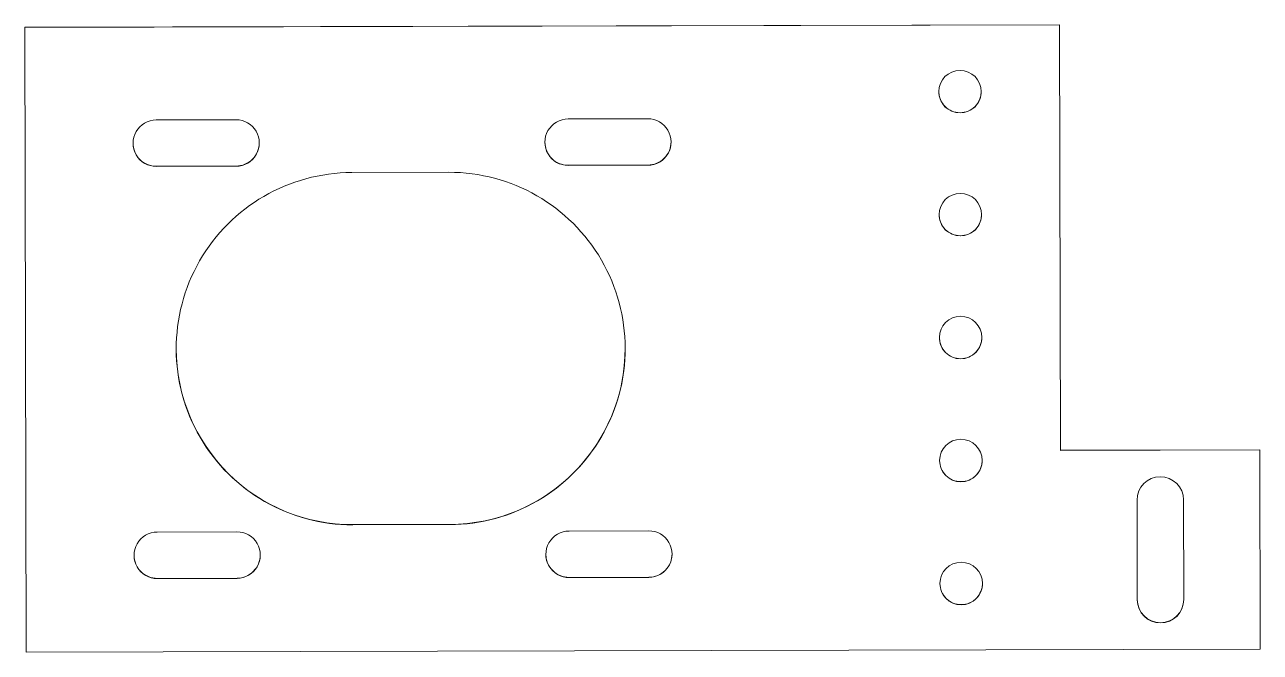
# Model space of a CAD drawing. Header units: millimetres. Extents: x 0 to 93, y -47 to 0.2.
import ezdxf

# ---------------------------------------------------------------- set-up
doc = ezdxf.new("R2010")
doc.units = ezdxf.units.MM

msp = doc.modelspace()

# ---------------------------------------------------------------- linework, layer by layer
at = {"color": 7, "linetype": 'Continuous', "lineweight": 15}
for p, q in [((77.888, 0.202), (0, 0.015)), ((77.888, 0.186), (0, 0)), ((0, 0.015), (0.112, -47)), ((77.965, -31.813), (77.888, 0.202)), ((9.899, -6.957), (15.899, -6.943)), ((40.899, -6.883), (46.899, -6.869)), ((9.907, -10.442), (15.907, -10.428)), ((9.907, -10.457), (9.907, -10.442)), ((15.907, -10.443), (9.907, -10.457)), ((15.907, -10.443), (15.907, -10.428)), ((24.623, -10.916), (31.914, -10.899)), ((40.907, -10.368), (46.907, -10.353)), ((40.907, -10.383), (40.907, -10.368)), ((46.907, -10.369), (40.907, -10.383)), ((46.907, -10.369), (46.907, -10.353)), ((92.965, -31.762), (77.965, -31.798)), ((92.965, -31.778), (77.965, -31.813)), ((93, -46.777), (92.965, -31.762)), ((83.742, -43.05), (83.724, -35.55)), ((87.224, -35.541), (87.242, -43.041)), ((9.973, -37.957), (15.973, -37.943)), ((31.978, -37.383), (24.686, -37.401)), ((31.978, -37.398), (24.686, -37.416)), ((24.686, -37.401), (24.686, -37.416)), ((31.978, -37.383), (31.978, -37.398)), ((40.973, -37.883), (46.973, -37.868)), ((9.981, -41.442), (15.981, -41.427)), ((9.982, -41.457), (9.981, -41.442)), ((15.981, -41.443), (9.982, -41.457)), ((15.981, -41.443), (15.981, -41.427)), ((40.981, -41.368), (46.981, -41.353)), ((46.981, -41.368), (40.981, -41.383)), ((40.981, -41.383), (40.981, -41.368)), ((46.981, -41.368), (46.981, -41.353)), ((0.112, -47), (93, -46.777))]:
    msp.add_line(p, q, dxfattribs=at)
for centre in [(70.4, -4.832), (70.422, -14.082), (70.444, -23.331), (70.466, -32.581), (70.489, -41.831)]:
    msp.add_circle(centre, 1.6, dxfattribs=at)
for centre, radius, start, end in [((70.4, -4.816), 1.6, 180.13716, 270.13718), ((70.4, -4.816), 1.6, 270.13699, 0.13701), ((9.903, -8.707), 1.75, 90.13696, 270.13721), ((15.903, -8.693), 1.75, 270.13696, 90.13721), ((40.903, -8.633), 1.75, 90.13696, 270.13721), ((46.903, -8.619), 1.75, 270.13696, 90.13721), ((9.903, -8.692), 1.75, 180.13716, 270.13717), ((15.903, -8.678), 1.75, 270.137, 0.13701), ((40.903, -8.618), 1.75, 180.13716, 270.13717), ((46.903, -8.603), 1.75, 270.137, 0.13701), ((24.654, -24.166), 13.25, 90.13696, 270.13721), ((31.946, -24.148), 13.25, 270.13696, 90.13721), ((70.422, -14.066), 1.6, 180.13716, 270.13718), ((70.422, -14.066), 1.6, 270.13699, 0.13701), ((31.946, -24.133), 13.25, 270.137, 0.137), ((70.444, -23.316), 1.6, 180.13716, 270.13718), ((70.444, -23.316), 1.6, 270.13699, 0.13701), ((24.654, -24.151), 13.25, 180.13717, 270.13717), ((70.466, -32.566), 1.6, 180.13716, 270.13718), ((70.466, -32.566), 1.6, 270.13699, 0.13701), ((85.474, -35.546), 1.75, 0.13721, 180.13696), ((9.977, -39.707), 1.75, 90.13696, 270.13721), ((15.977, -39.693), 1.75, 270.13696, 90.13721), ((40.977, -39.633), 1.75, 90.13696, 270.13721), ((46.977, -39.618), 1.75, 270.13696, 90.13721), ((9.977, -39.692), 1.75, 180.13716, 270.13717), ((15.977, -39.677), 1.75, 270.137, 0.13701), ((40.977, -39.618), 1.75, 180.13716, 270.13717), ((46.977, -39.603), 1.75, 270.137, 0.13701), ((70.489, -41.816), 1.6, 180.13716, 270.13718), ((70.489, -41.816), 1.6, 270.13699, 0.13701), ((85.491, -43.03), 1.75, 180.13721, 0.13696), ((85.492, -43.045), 1.75, 180.13721, 0.13696)]:
    msp.add_arc(centre, radius, start, end, dxfattribs=at)

doc.saveas('drawing.dxf')
